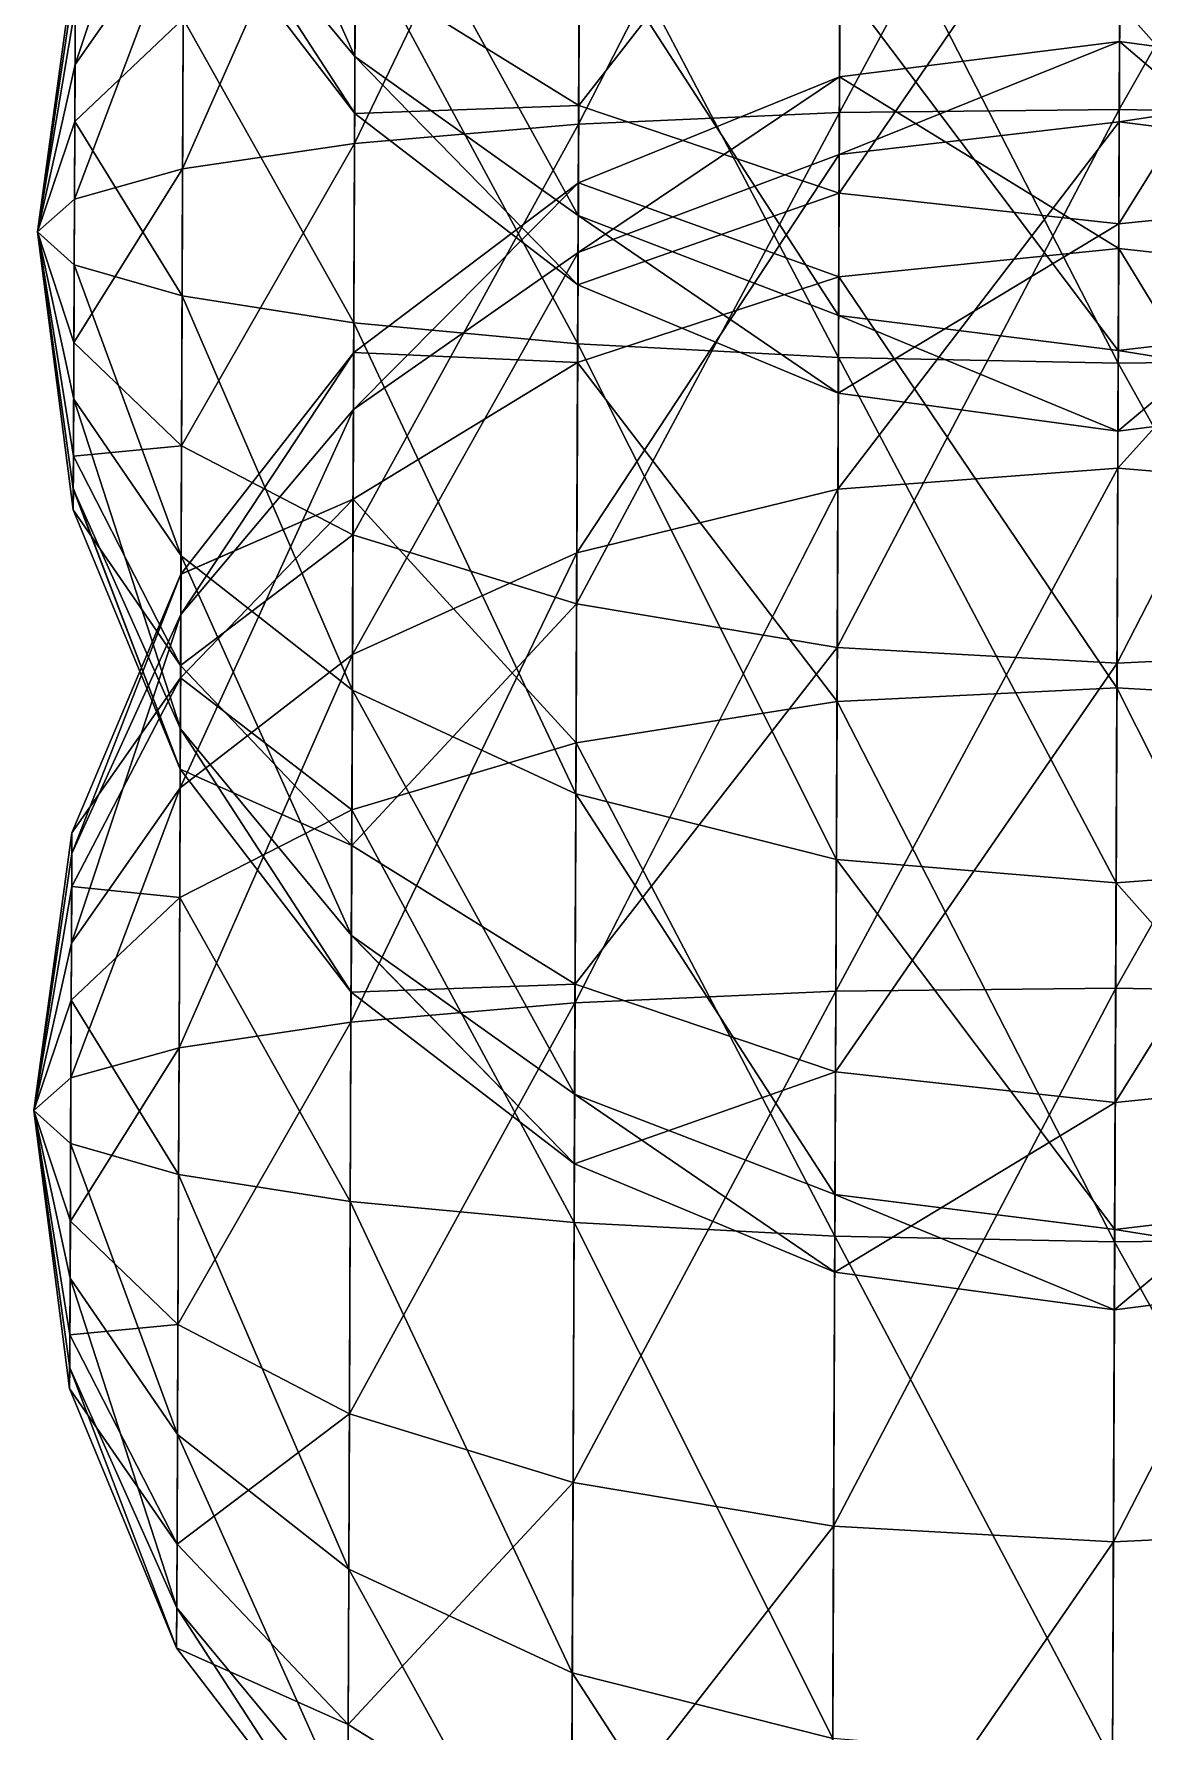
# Model space of a CAD drawing. Header units: metres. Extents: x -322 to 100, y -423 to 142.
# Drawn here: x -201.49 to -170.72, y -265.65 to -218.55 of the extents above; entities that cross this region are included whole.
import ezdxf

# ---------------------------------------------------------------- set-up
doc = ezdxf.new("R2010")
doc.units = ezdxf.units.M

msp = doc.modelspace()

# ---------------------------------------------------------------- linework, layer by layer
for points in [[(-171.31996, -206.21967, -769.287), (-179.08698, -206.79935, -770.10614), (-179.14397, -220.73251, -764.55066), (-179.14386, -220.7324, -764.55054)], [(-171.31996, -206.21967, -769.287), (-179.14397, -220.73251, -764.55066), (-171.37897, -220.64433, -763.53546), (-171.37886, -220.64423, -763.53534)], [(-163.55797, -206.86288, -770.10614), (-171.31996, -206.21967, -769.287), (-171.37897, -220.64433, -763.53546), (-171.37886, -220.64423, -763.53534)], [(-179.08698, -206.79935, -770.10614), (-186.32968, -208.56244, -772.5079), (-186.38078, -221.05457, -767.527), (-186.38068, -221.05446, -767.52686)], [(-179.08698, -206.79935, -770.10614), (-186.38078, -221.05457, -767.527), (-179.14397, -220.73251, -764.55066), (-179.14386, -220.7324, -764.55054)], [(-163.55797, -206.86288, -770.10614), (-171.37897, -220.64433, -763.53546), (-163.61496, -220.79604, -764.55066), (-163.61485, -220.79593, -764.55054)], [(-186.32968, -208.56244, -772.5079), (-192.55449, -211.38876, -776.3285), (-192.59622, -221.58855, -772.2616), (-192.59612, -221.58844, -772.2615)], [(-186.32968, -208.56244, -772.5079), (-192.59622, -221.58855, -772.2616), (-186.38078, -221.05457, -767.527), (-186.38068, -221.05446, -767.52686)], [(-192.58636, -219.18054, -969.65045), (-197.33054, -213.45296, -967.19666), (-197.31087, -208.64474, -973.29333), (-197.31076, -208.64464, -973.2932)], [(-192.58636, -219.18054, -969.65045), (-197.31087, -208.64474, -973.29333), (-192.55856, -212.3807, -978.27246), (-192.55846, -212.3806, -978.27234)], [(-186.33548, -209.97787, -937.40393), (-192.57619, -216.69153, -948.5838), (-186.37866, -220.53752, -945.73206), (-186.37856, -220.53741, -945.73193)], [(-179.10495, -211.19107, -934.6505), (-186.33548, -209.97787, -937.40393), (-186.37866, -220.53752, -945.73206), (-186.37856, -220.53741, -945.73193)], [(-197.31755, -210.27751, -787.4043), (-200.34172, -216.91246, -790.2618), (-200.3519, -219.40138, -787.1059), (-200.35179, -219.40128, -787.1058)], [(-197.31755, -210.27751, -787.4043), (-200.3519, -219.40138, -787.1059), (-197.33722, -215.08572, -781.3076), (-197.33711, -215.08562, -781.3075)], [(-192.55449, -211.38876, -776.3285), (-197.33722, -215.08572, -781.3076), (-197.36671, -222.29807, -778.4319), (-197.36661, -222.29796, -778.43176)], [(-192.55449, -211.38876, -776.3285), (-197.36671, -222.29807, -778.4319), (-192.59622, -221.58855, -772.2616), (-192.59612, -221.58844, -772.2615)], [(-179.10495, -211.19107, -934.6505), (-186.37866, -220.53752, -945.73206), (-179.15312, -222.96883, -943.93933), (-179.15302, -222.96872, -943.9392)], [(-171.34209, -211.62654, -933.71136), (-179.10495, -211.19107, -934.6505), (-179.15312, -222.96883, -943.93933), (-179.15302, -222.96872, -943.9392)], [(-163.57593, -211.2546, -934.6505), (-171.34209, -211.62654, -933.71136), (-171.39197, -223.81978, -943.3279), (-171.39186, -223.81967, -943.32776)], [(-163.57593, -211.2546, -934.6505), (-171.39197, -223.81978, -943.3279), (-163.62411, -223.03235, -943.93933), (-163.62401, -223.03224, -943.9392)], [(-171.34209, -211.62654, -933.71136), (-179.15312, -222.96883, -943.93933), (-171.39197, -223.81978, -943.3279), (-171.39186, -223.81967, -943.32776)], [(-186.39114, -223.58592, -971.5333), (-192.58636, -219.18054, -969.65045), (-192.55856, -212.3807, -978.27246), (-192.55846, -212.3806, -978.27234)], [(-186.39114, -223.58592, -971.5333), (-192.55856, -212.3807, -978.27246), (-186.35707, -215.25787, -982.0931), (-186.35696, -215.25777, -982.09296)], [(-171.40778, -227.68434, -823.12103), (-179.11107, -212.68843, -819.95044), (-171.34491, -212.31648, -820.8896), (-171.3448, -212.31638, -820.88947)], [(-163.64278, -227.59616, -822.10583), (-171.40778, -227.68434, -823.12103), (-171.34491, -212.31648, -820.8896), (-171.3448, -212.31638, -820.88947)], [(-163.64278, -227.59616, -822.10583), (-171.34491, -212.31648, -820.8896), (-163.58205, -212.75195, -819.95044), (-163.58194, -212.75185, -819.9503)], [(-179.17178, -227.53264, -822.10583), (-186.35127, -213.84244, -817.197), (-179.11107, -212.68843, -819.95044), (-179.11096, -212.68832, -819.9503)], [(-171.40778, -227.68434, -823.12103), (-179.17178, -227.53264, -822.10583), (-179.11107, -212.68843, -819.95044), (-179.11096, -212.68832, -819.9503)], [(-192.59283, -220.7584, -958.7837), (-197.3351, -214.56866, -959.5127), (-197.33054, -213.45296, -967.19666), (-197.33043, -213.45285, -967.19653)], [(-192.59283, -220.7584, -958.7837), (-197.33054, -213.45296, -967.19666), (-192.58636, -219.18054, -969.65045), (-192.58626, -219.18044, -969.6503)], [(-186.40572, -227.1514, -819.1295), (-192.57213, -215.69986, -812.817), (-186.35127, -213.84244, -817.197), (-186.35117, -213.84233, -817.1969)], [(-179.17178, -227.53264, -822.10583), (-186.40572, -227.1514, -819.1295), (-186.35127, -213.84244, -817.197), (-186.35117, -213.84233, -817.1969)], [(-192.57619, -216.69153, -948.5838), (-197.3351, -214.56866, -959.5127), (-192.59283, -220.7584, -958.7837), (-192.59273, -220.7583, -958.78357)], [(-197.33722, -215.08572, -781.3076), (-200.3519, -219.40138, -787.1059), (-200.36717, -223.13475, -785.6173), (-200.36707, -223.13464, -785.6172)], [(-197.33722, -215.08572, -781.3076), (-200.36717, -223.13475, -785.6173), (-197.36671, -222.29807, -778.4319), (-197.36661, -222.29796, -778.43176)], [(-179.16704, -226.36888, -972.717), (-186.39114, -223.58592, -971.5333), (-186.35707, -215.25787, -982.0931), (-186.35696, -215.25777, -982.09296)], [(-179.16704, -226.36888, -972.717), (-186.35707, -215.25787, -982.0931), (-179.12904, -217.08014, -984.4948), (-179.12894, -217.08003, -984.4947)], [(-192.61658, -226.56657, -814.3949), (-197.34969, -218.13414, -807.1089), (-192.57213, -215.69986, -812.817), (-192.57202, -215.69975, -812.8169)], [(-186.40572, -227.1514, -819.1295), (-192.61658, -226.56657, -814.3949), (-192.57213, -215.69986, -812.817), (-192.57202, -215.69975, -812.8169)], [(-200.34544, -217.82352, -797.9727), (-201.39313, -224.04163, -793.32825), (-200.33936, -216.33493, -794.2393), (-200.33925, -216.33482, -794.2392)], [(-200.33936, -216.33493, -794.2393), (-201.39313, -224.04163, -793.32825), (-200.34172, -216.91246, -790.2618), (-200.34161, -216.91235, -790.26166)], [(-200.34172, -216.91246, -790.2618), (-201.39313, -224.04163, -793.32825), (-200.3519, -219.40138, -787.1059), (-200.35179, -219.40128, -787.1058)], [(-186.37866, -220.53752, -945.73206), (-192.57619, -216.69153, -948.5838), (-192.59283, -220.7584, -958.7837), (-192.59273, -220.7583, -958.78357)], [(-171.40637, -227.33977, -973.12067), (-179.16704, -226.36888, -972.717), (-179.12904, -217.08014, -984.4948), (-179.12894, -217.08003, -984.4947)], [(-171.40637, -227.33977, -973.12067), (-179.12904, -217.08014, -984.4948), (-171.36703, -217.72336, -985.31396), (-171.36693, -217.72325, -985.31384)], [(-163.63802, -226.4324, -972.717), (-171.36703, -217.72336, -985.31396), (-163.60002, -217.14368, -984.4948), (-163.59991, -217.14357, -984.4947)], [(-200.35835, -220.97935, -800.4617), (-201.39313, -224.04163, -793.32825), (-200.34544, -217.82352, -797.9727), (-200.34534, -217.82341, -797.9726)], [(-197.34969, -218.13414, -807.1089), (-200.35835, -220.97935, -800.4617), (-200.34544, -217.82352, -797.9727), (-200.34534, -217.82341, -797.9726)], [(-163.63802, -226.4324, -972.717), (-171.40637, -227.33977, -973.12067), (-171.36703, -217.72336, -985.31396), (-171.36693, -217.72325, -985.31384)], [(-197.38112, -225.81805, -808.2246), (-200.35835, -220.97935, -800.4617), (-197.34969, -218.13414, -807.1089), (-197.34958, -218.13403, -807.10876)], [(-192.61658, -226.56657, -814.3949), (-197.38112, -225.81805, -808.2246), (-197.34969, -218.13414, -807.1089), (-197.34958, -218.13403, -807.10876)], [(-171.37126, -218.75746, -628.9038), (-179.13992, -219.74086, -628.7839), (-179.14874, -221.89627, -613.9396), (-179.14864, -221.89616, -613.93945)], [(-171.37126, -218.75746, -628.9038), (-179.14874, -221.89627, -613.9396), (-171.38039, -220.9889, -613.5358), (-171.38028, -220.9888, -613.5357)], [(-171.39479, -224.50891, -643.3286), (-179.13992, -219.74086, -628.7839), (-171.37126, -218.75746, -628.9038), (-171.37115, -218.75735, -628.9037)], [(-163.63364, -225.35985, -642.71716), (-171.39479, -224.50891, -643.3286), (-171.37126, -218.75746, -628.9038), (-171.37115, -218.75735, -628.9037)], [(-163.61092, -219.80438, -628.7839), (-171.37126, -218.75746, -628.9038), (-171.38039, -220.9889, -613.5358), (-171.38028, -220.9888, -613.5357)], [(-163.63364, -225.35985, -642.71716), (-171.37126, -218.75746, -628.9038), (-163.61092, -219.80438, -628.7839), (-163.61081, -219.80428, -628.78375)], [(-200.3519, -219.40138, -787.1059), (-201.39313, -224.04163, -793.32825), (-200.36717, -223.13475, -785.6173), (-200.36707, -223.13464, -785.6172)], [(-186.39905, -225.51842, -958.22424), (-192.59283, -220.7584, -958.7837), (-192.58636, -219.18054, -969.65045), (-192.58626, -219.18044, -969.6503)], [(-186.39905, -225.51842, -958.22424), (-192.58636, -219.18054, -969.65045), (-186.39114, -223.58592, -971.5333), (-186.39104, -223.58582, -971.5332)], [(-179.13992, -219.74086, -628.7839), (-186.38747, -222.68755, -628.43225), (-186.39537, -224.62003, -615.12317), (-186.39526, -224.61992, -615.12305)], [(-179.13992, -219.74086, -628.7839), (-186.39537, -224.62003, -615.12317), (-179.14874, -221.89627, -613.9396), (-179.14864, -221.89616, -613.93945)], [(-179.16264, -225.29633, -642.71716), (-186.38747, -222.68755, -628.43225), (-179.13992, -219.74086, -628.7839), (-179.13982, -219.74075, -628.78375)], [(-171.39479, -224.50891, -643.3286), (-179.16264, -225.29633, -642.71716), (-179.13992, -219.74086, -628.7839), (-179.13982, -219.74075, -628.78375)], [(-163.61092, -219.80438, -628.7839), (-171.38039, -220.9889, -613.5358), (-163.61972, -221.9598, -613.9396), (-163.61961, -221.95969, -613.93945)], [(-186.37866, -220.53752, -945.73206), (-192.59283, -220.7584, -958.7837), (-186.39905, -225.51842, -958.22424), (-186.39894, -225.51831, -958.2241)], [(-179.14397, -220.73251, -764.55066), (-186.38078, -221.05457, -767.527), (-186.43521, -234.36353, -769.4595), (-186.4351, -234.36342, -769.45935)], [(-179.14397, -220.73251, -764.55066), (-186.43521, -234.36353, -769.4595), (-179.2047, -235.57672, -766.70605), (-179.20459, -235.57661, -766.70593)], [(-179.15312, -222.96883, -943.93933), (-186.37866, -220.53752, -945.73206), (-186.39905, -225.51842, -958.22424), (-186.39894, -225.51831, -958.2241)], [(-171.37897, -220.64433, -763.53546), (-179.14397, -220.73251, -764.55066), (-179.2047, -235.57672, -766.70605), (-179.20459, -235.57661, -766.70593)], [(-171.37897, -220.64433, -763.53546), (-179.2047, -235.57672, -766.70605), (-171.44183, -236.01219, -765.7669), (-171.44173, -236.01208, -765.7668)], [(-163.61496, -220.79604, -764.55066), (-171.37897, -220.64433, -763.53546), (-171.44183, -236.01219, -765.7669), (-171.44173, -236.01208, -765.7668)], [(-163.61496, -220.79604, -764.55066), (-171.44183, -236.01219, -765.7669), (-163.67567, -235.64024, -766.70605), (-163.67557, -235.64014, -766.70593)], [(-200.37463, -224.95685, -801.0392), (-201.39313, -224.04163, -793.32825), (-200.35835, -220.97935, -800.4617), (-200.35825, -220.97925, -800.46155)], [(-197.38112, -225.81805, -808.2246), (-200.37463, -224.95685, -801.0392), (-200.35835, -220.97935, -800.4617), (-200.35825, -220.97925, -800.46155)], [(-186.38078, -221.05457, -767.527), (-192.59622, -221.58855, -772.2616), (-192.64067, -232.45526, -773.8395), (-192.64056, -232.45515, -773.83936)], [(-186.38078, -221.05457, -767.527), (-192.64067, -232.45526, -773.8395), (-186.43521, -234.36353, -769.4595), (-186.4351, -234.36342, -769.45935)], [(-171.38039, -220.9889, -613.5358), (-179.14874, -221.89627, -613.9396), (-179.18674, -231.185, -602.1617), (-179.18663, -231.18489, -602.16156)], [(-171.38039, -220.9889, -613.5358), (-179.18674, -231.185, -602.1617), (-171.41972, -230.60532, -601.3425), (-171.41962, -230.60521, -601.3424)], [(-163.61972, -221.9598, -613.9396), (-171.38039, -220.9889, -613.5358), (-171.41972, -230.60532, -601.3425), (-171.41962, -230.60521, -601.3424)], [(-192.59622, -221.58855, -772.2616), (-197.36671, -222.29807, -778.4319), (-197.39815, -229.98198, -779.5476), (-197.39804, -229.98187, -779.5475)], [(-192.59622, -221.58855, -772.2616), (-197.39815, -229.98198, -779.5476), (-192.64067, -232.45526, -773.8395), (-192.64056, -232.45515, -773.83936)], [(-179.14874, -221.89627, -613.9396), (-186.39537, -224.62003, -615.12317), (-186.42944, -232.94809, -604.5634), (-186.42934, -232.94798, -604.5633)], [(-179.14874, -221.89627, -613.9396), (-186.42944, -232.94809, -604.5634), (-179.18674, -231.185, -602.1617), (-179.18663, -231.18489, -602.16156)], [(-163.61972, -221.9598, -613.9396), (-171.41972, -230.60532, -601.3425), (-163.65773, -231.24854, -602.1617), (-163.65762, -231.24843, -602.16156)], [(-197.36671, -222.29807, -778.4319), (-200.36717, -223.13475, -785.6173), (-200.38345, -227.11224, -786.1948), (-200.38335, -227.11214, -786.1947)], [(-197.36671, -222.29807, -778.4319), (-200.38345, -227.11224, -786.1948), (-197.39815, -229.98198, -779.5476), (-197.39804, -229.98187, -779.5475)], [(-186.38747, -222.68755, -628.43225), (-192.61998, -227.39671, -627.8728), (-192.62643, -228.97458, -617.00604), (-192.62633, -228.97447, -617.0059)], [(-186.38747, -222.68755, -628.43225), (-192.62643, -228.97458, -617.00604), (-186.39537, -224.62003, -615.12317), (-186.39526, -224.61992, -615.12305)], [(-186.40784, -227.66844, -640.92444), (-192.61998, -227.39671, -627.8728), (-186.38747, -222.68755, -628.43225), (-186.38736, -222.68744, -628.4321)], [(-179.16264, -225.29633, -642.71716), (-186.40784, -227.66844, -640.92444), (-186.38747, -222.68755, -628.43225), (-186.38736, -222.68744, -628.4321)], [(-200.36717, -223.13475, -785.6173), (-201.39313, -224.04163, -793.32825), (-200.38345, -227.11224, -786.1948), (-200.38335, -227.11214, -786.1947)], [(-179.15312, -222.96883, -943.93933), (-186.39905, -225.51842, -958.22424), (-179.17584, -228.52429, -957.8726), (-179.17574, -228.52419, -957.8725)], [(-171.39197, -223.81978, -943.3279), (-179.15312, -222.96883, -943.93933), (-179.17584, -228.52429, -957.8726), (-179.17574, -228.52419, -957.8725)], [(-163.62411, -223.03235, -943.93933), (-171.39197, -223.81978, -943.3279), (-171.4155, -229.57121, -957.7527), (-171.41539, -229.5711, -957.75256)], [(-163.62411, -223.03235, -943.93933), (-171.4155, -229.57121, -957.7527), (-163.64684, -228.58781, -957.8726), (-163.64673, -228.5877, -957.8725)], [(-179.17584, -228.52429, -957.8726), (-186.39905, -225.51842, -958.22424), (-186.39114, -223.58592, -971.5333), (-186.39104, -223.58582, -971.5332)], [(-179.17584, -228.52429, -957.8726), (-186.39114, -223.58592, -971.5333), (-179.16704, -226.36888, -972.717), (-179.16693, -226.36877, -972.71686)], [(-200.38345, -227.11224, -786.1948), (-201.39313, -224.04163, -793.32825), (-200.39636, -230.2681, -788.6838), (-200.39626, -230.26799, -788.68365)], [(-200.39636, -230.2681, -788.6838), (-201.39313, -224.04163, -793.32825), (-200.40245, -231.75667, -792.4172), (-200.40234, -231.75656, -792.41705)], [(-200.40245, -231.75667, -792.4172), (-201.39313, -224.04163, -793.32825), (-200.40009, -231.17914, -796.3947), (-200.39998, -231.17903, -796.3946)], [(-200.40009, -231.17914, -796.3947), (-201.39313, -224.04163, -793.32825), (-200.38991, -228.69022, -799.5506), (-200.3898, -228.69011, -799.5505)], [(-200.38991, -228.69022, -799.5506), (-201.39313, -224.04163, -793.32825), (-200.37463, -224.95685, -801.0392), (-200.37453, -224.95674, -801.03906)], [(-171.39197, -223.81978, -943.3279), (-179.17584, -228.52429, -957.8726), (-171.4155, -229.57121, -957.7527), (-171.41539, -229.5711, -957.75256)], [(-186.39537, -224.62003, -615.12317), (-192.62643, -228.97458, -617.00604), (-192.65425, -235.77441, -608.38403), (-192.65414, -235.7743, -608.3839)], [(-186.39537, -224.62003, -615.12317), (-192.65425, -235.77441, -608.38403), (-186.42944, -232.94809, -604.5634), (-186.42934, -232.94798, -604.5633)], [(-171.44467, -236.70213, -652.9451), (-179.16264, -225.29633, -642.71716), (-171.39479, -224.50891, -643.3286), (-171.39468, -224.5088, -643.3285)], [(-163.68181, -237.1376, -652.006), (-171.44467, -236.70213, -652.9451), (-171.39479, -224.50891, -643.3286), (-171.39468, -224.5088, -643.3285)], [(-171.39479, -224.50891, -643.3286), (-171.39479, -224.50891, -643.3286), (-171.44467, -236.70213, -652.9451), (-171.44456, -236.70203, -652.945)], [(-163.68181, -237.1376, -652.006), (-171.39479, -224.50891, -643.3286), (-163.63364, -225.35985, -642.71716), (-163.63353, -225.35974, -642.71704)], [(-197.41061, -233.0304, -805.3489), (-200.38991, -228.69022, -799.5506), (-200.37463, -224.95685, -801.0392), (-200.37453, -224.95674, -801.03906)], [(-197.41061, -233.0304, -805.3489), (-200.37463, -224.95685, -801.0392), (-197.38112, -225.81805, -808.2246), (-197.38101, -225.81795, -808.2245)], [(-179.21083, -237.07408, -652.006), (-186.40784, -227.66844, -640.92444), (-179.16264, -225.29633, -642.71716), (-179.16254, -225.29622, -642.71704)], [(-171.44467, -236.70213, -652.9451), (-179.21083, -237.07408, -652.006), (-179.16264, -225.29633, -642.71716), (-179.16254, -225.29622, -642.71704)], [(-179.16264, -225.29633, -642.71716), (-179.16264, -225.29633, -642.71716), (-179.21083, -237.07408, -652.006), (-179.21072, -237.07397, -652.00586)], [(-192.6583, -236.76636, -810.328), (-197.41061, -233.0304, -805.3489), (-197.38112, -225.81805, -808.2246), (-197.38101, -225.81795, -808.2245)], [(-192.6583, -236.76636, -810.328), (-197.38112, -225.81805, -808.2246), (-192.61658, -226.56657, -814.3949), (-192.61647, -226.56647, -814.3948)], [(-171.4155, -229.57121, -957.7527), (-179.17584, -228.52429, -957.8726), (-179.16704, -226.36888, -972.717), (-179.16693, -226.36877, -972.71686)], [(-171.4155, -229.57121, -957.7527), (-179.16704, -226.36888, -972.717), (-171.40637, -227.33977, -973.12067), (-171.40627, -227.33966, -973.12054)], [(-163.64684, -228.58781, -957.8726), (-171.40637, -227.33977, -973.12067), (-163.63802, -226.4324, -972.717), (-163.63791, -226.4323, -972.71686)], [(-186.45682, -239.64352, -814.1486), (-192.6583, -236.76636, -810.328), (-192.61658, -226.56657, -814.3949), (-192.61647, -226.56647, -814.3948)], [(-186.45682, -239.64352, -814.1486), (-192.61658, -226.56657, -814.3949), (-186.40572, -227.1514, -819.1295), (-186.40561, -227.15129, -819.1294)], [(-197.39815, -229.98198, -779.5476), (-200.38345, -227.11224, -786.1948), (-200.39636, -230.2681, -788.6838), (-200.39626, -230.26799, -788.68365)], [(-192.61998, -227.39671, -627.8728), (-197.41275, -233.54745, -627.1438), (-197.41731, -234.66316, -619.45984), (-197.4172, -234.66306, -619.4597)], [(-192.61998, -227.39671, -627.8728), (-197.41731, -234.66316, -619.45984), (-192.62643, -228.97458, -617.00604), (-192.62633, -228.97447, -617.0059)], [(-192.63663, -231.4636, -638.0727), (-197.41275, -233.54745, -627.1438), (-192.61998, -227.39671, -627.8728), (-192.61987, -227.3966, -627.8727)], [(-186.40784, -227.66844, -640.92444), (-192.63663, -231.4636, -638.0727), (-192.61998, -227.39671, -627.8728), (-192.61987, -227.3966, -627.8727)], [(-179.22879, -241.46579, -816.55035), (-186.45682, -239.64352, -814.1486), (-186.40572, -227.1514, -819.1295), (-186.40561, -227.15129, -819.1294)], [(-179.22879, -241.46579, -816.55035), (-186.40572, -227.1514, -819.1295), (-179.17178, -227.53264, -822.10583), (-179.17168, -227.53253, -822.1057)], [(-163.64684, -228.58781, -957.8726), (-171.4155, -229.57121, -957.7527), (-171.40637, -227.33977, -973.12067), (-171.40627, -227.33966, -973.12054)], [(-186.45103, -238.22809, -649.25256), (-192.63663, -231.4636, -638.0727), (-186.40784, -227.66844, -640.92444), (-186.40773, -227.66833, -640.9243)], [(-179.21083, -237.07408, -652.006), (-186.45103, -238.22809, -649.25256), (-186.40784, -227.66844, -640.92444), (-186.40773, -227.66833, -640.9243)], [(-186.40784, -227.66844, -640.92444), (-186.40784, -227.66844, -640.92444), (-186.45103, -238.22809, -649.25256), (-186.45093, -238.22798, -649.25244)], [(-171.46678, -242.10901, -817.3695), (-179.22879, -241.46579, -816.55035), (-179.17178, -227.53264, -822.10583), (-179.17168, -227.53253, -822.1057)], [(-171.46678, -242.10901, -817.3695), (-179.17178, -227.53264, -822.10583), (-171.40778, -227.68434, -823.12103), (-171.40767, -227.68423, -823.1209)], [(-163.69977, -241.52933, -816.55035), (-171.46678, -242.10901, -817.3695), (-171.40778, -227.68434, -823.12103), (-171.40767, -227.68423, -823.1209)], [(-163.69977, -241.52933, -816.55035), (-171.40778, -227.68434, -823.12103), (-163.64278, -227.59616, -822.10583), (-163.64267, -227.59605, -822.1057)], [(-197.43028, -237.83861, -799.2522), (-200.40009, -231.17914, -796.3947), (-200.38991, -228.69022, -799.5506), (-200.3898, -228.69011, -799.5505)], [(-197.43028, -237.83861, -799.2522), (-200.38991, -228.69022, -799.5506), (-197.41061, -233.0304, -805.3489), (-197.4105, -233.03029, -805.34875)], [(-192.62643, -228.97458, -617.00604), (-197.41731, -234.66316, -619.45984), (-197.43698, -239.47137, -613.36316), (-197.43687, -239.47127, -613.36304)], [(-192.62643, -228.97458, -617.00604), (-197.43698, -239.47137, -613.36316), (-192.65425, -235.77441, -608.38403), (-192.65414, -235.7743, -608.3839)], [(-197.4231, -236.0786, -784.35583), (-200.39636, -230.2681, -788.6838), (-200.40245, -231.75667, -792.4172), (-200.40234, -231.75656, -792.41705)], [(-197.39815, -229.98198, -779.5476), (-200.39636, -230.2681, -788.6838), (-197.4231, -236.0786, -784.35583), (-197.42299, -236.07849, -784.3557)], [(-192.64067, -232.45526, -773.8395), (-197.39815, -229.98198, -779.5476), (-197.4231, -236.0786, -784.35583), (-197.42299, -236.07849, -784.3557)], [(-171.41972, -230.60532, -601.3425), (-179.18674, -231.185, -602.1617), (-179.24373, -245.11816, -596.6062), (-179.24362, -245.11806, -596.6061)], [(-171.41972, -230.60532, -601.3425), (-179.24373, -245.11816, -596.6062), (-171.47873, -245.02998, -595.591), (-171.47862, -245.02988, -595.5909)], [(-163.65773, -231.24854, -602.1617), (-171.41972, -230.60532, -601.3425), (-171.47873, -245.02998, -595.591), (-171.47862, -245.02988, -595.5909)], [(-197.43484, -238.95432, -791.56824), (-200.40245, -231.75667, -792.4172), (-200.40009, -231.17914, -796.3947), (-200.39998, -231.17903, -796.3946)], [(-197.43484, -238.95432, -791.56824), (-200.40009, -231.17914, -796.3947), (-197.43028, -237.83861, -799.2522), (-197.43018, -237.8385, -799.2521)], [(-179.18674, -231.185, -602.1617), (-186.42944, -232.94809, -604.5634), (-186.48055, -245.44022, -599.5825), (-186.48044, -245.44011, -599.5824)], [(-179.18674, -231.185, -602.1617), (-186.48055, -245.44022, -599.5825), (-179.24373, -245.11816, -596.6062), (-179.24362, -245.11806, -596.6061)], [(-192.67189, -240.08551, -644.87256), (-197.4245, -236.42317, -634.3562), (-192.63663, -231.4636, -638.0727), (-192.63652, -231.46349, -638.0726)], [(-192.63663, -231.4636, -638.0727), (-197.4245, -236.42317, -634.3562), (-197.41275, -233.54745, -627.1438), (-197.41264, -233.54735, -627.1437)], [(-186.45103, -238.22809, -649.25256), (-192.67189, -240.08551, -644.87256), (-192.63663, -231.4636, -638.0727), (-192.63652, -231.46349, -638.0726)], [(-192.63663, -231.4636, -638.0727), (-192.63663, -231.4636, -638.0727), (-192.67189, -240.08551, -644.87256), (-192.67178, -240.0854, -644.87244)], [(-163.65773, -231.24854, -602.1617), (-171.47873, -245.02998, -595.591), (-163.71472, -245.18169, -596.6062), (-163.71461, -245.18158, -596.6061)], [(-197.4231, -236.0786, -784.35583), (-200.40245, -231.75667, -792.4172), (-197.43484, -238.95432, -791.56824), (-197.43474, -238.95421, -791.5681)], [(-192.64067, -232.45526, -773.8395), (-197.4231, -236.0786, -784.35583), (-192.67593, -241.07718, -780.63934), (-192.67583, -241.07707, -780.6392)], [(-186.43521, -234.36353, -769.4595), (-192.64067, -232.45526, -773.8395), (-192.67593, -241.07718, -780.63934), (-192.67583, -241.07707, -780.6392)], [(-192.68611, -243.5662, -801.706), (-197.43028, -237.83861, -799.2522), (-197.41061, -233.0304, -805.3489), (-197.4105, -233.03029, -805.34875)], [(-192.68611, -243.5662, -801.706), (-197.41061, -233.0304, -805.3489), (-192.6583, -236.76636, -810.328), (-192.65819, -236.76625, -810.3279)], [(-186.42944, -232.94809, -604.5634), (-192.65425, -235.77441, -608.38403), (-192.69598, -245.9742, -604.31714), (-192.69588, -245.97409, -604.317)], [(-186.42944, -232.94809, -604.5634), (-192.69598, -245.9742, -604.31714), (-186.48055, -245.44022, -599.5825), (-186.48044, -245.44011, -599.5824)], [(-197.41275, -233.54745, -627.1438), (-200.43912, -240.72058, -626.29486), (-200.44148, -241.29811, -622.3173), (-200.44138, -241.298, -622.3172)], [(-197.41275, -233.54745, -627.1438), (-200.44148, -241.29811, -622.3173), (-197.41731, -234.66316, -619.45984), (-197.4172, -234.66306, -619.4597)], [(-197.4245, -236.42317, -634.3562), (-200.43912, -240.72058, -626.29486), (-197.41275, -233.54745, -627.1438), (-197.41264, -233.54735, -627.1437)], [(-186.43521, -234.36353, -769.4595), (-192.67593, -241.07718, -780.63934), (-186.47841, -244.92317, -777.7876), (-186.4783, -244.92307, -777.7875)], [(-179.2047, -235.57672, -766.70605), (-186.43521, -234.36353, -769.4595), (-186.47841, -244.92317, -777.7876), (-186.4783, -244.92307, -777.7875)], [(-197.41731, -234.66316, -619.45984), (-200.44148, -241.29811, -622.3173), (-200.45166, -243.78703, -619.16144), (-200.45155, -243.78693, -619.1613)], [(-197.41731, -234.66316, -619.45984), (-200.45166, -243.78703, -619.16144), (-197.43698, -239.47137, -613.36316), (-197.43687, -239.47127, -613.36304)], [(-192.65425, -235.77441, -608.38403), (-197.43698, -239.47137, -613.36316), (-197.46648, -246.68372, -610.4874), (-197.46637, -246.68361, -610.4873)], [(-192.65425, -235.77441, -608.38403), (-197.46648, -246.68372, -610.4874), (-192.69598, -245.9742, -604.31714), (-192.69588, -245.97409, -604.317)], [(-179.2047, -235.57672, -766.70605), (-186.47841, -244.92317, -777.7876), (-179.25287, -247.35448, -775.9949), (-179.25276, -247.35437, -775.99475)], [(-171.44183, -236.01219, -765.7669), (-179.2047, -235.57672, -766.70605), (-179.25287, -247.35448, -775.9949), (-179.25276, -247.35437, -775.99475)], [(-163.67567, -235.64024, -766.70605), (-171.44183, -236.01219, -765.7669), (-171.49171, -248.20543, -775.3834), (-171.49161, -248.20532, -775.3833)], [(-163.67567, -235.64024, -766.70605), (-171.49171, -248.20543, -775.3834), (-163.72386, -247.418, -775.9949), (-163.72375, -247.4179, -775.99475)], [(-192.67593, -241.07718, -780.63934), (-197.4231, -236.0786, -784.35583), (-197.43484, -238.95432, -791.56824), (-197.43474, -238.95421, -791.5681)], [(-171.44183, -236.01219, -765.7669), (-179.25287, -247.35448, -775.9949), (-171.49171, -248.20543, -775.3834), (-171.49161, -248.20532, -775.3833)], [(-197.44945, -242.51979, -639.1644), (-200.4452, -242.20917, -630.02826), (-197.4245, -236.42317, -634.3562), (-197.4244, -236.42307, -634.3561)], [(-197.4245, -236.42317, -634.3562), (-200.4452, -242.20917, -630.02826), (-200.43912, -240.72058, -626.29486), (-200.43901, -240.72047, -626.29474)], [(-192.67189, -240.08551, -644.87256), (-197.44945, -242.51979, -639.1644), (-197.4245, -236.42317, -634.3562), (-197.4244, -236.42307, -634.3561)], [(-197.4245, -236.42317, -634.3562), (-197.4245, -236.42317, -634.3562), (-197.44945, -242.51979, -639.1644), (-197.44934, -242.51968, -639.1643)], [(-186.49089, -247.97157, -803.58887), (-192.68611, -243.5662, -801.706), (-192.6583, -236.76636, -810.328), (-192.65819, -236.76625, -810.3279)], [(-186.49089, -247.97157, -803.58887), (-192.6583, -236.76636, -810.328), (-186.45682, -239.64352, -814.1486), (-186.45671, -239.64342, -814.1485)], [(-171.50754, -252.06999, -655.1766), (-179.21083, -237.07408, -652.006), (-171.44467, -236.70213, -652.9451), (-171.44456, -236.70203, -652.945)], [(-163.74254, -251.98181, -654.1614), (-171.50754, -252.06999, -655.1766), (-171.44467, -236.70213, -652.9451), (-171.44456, -236.70203, -652.945)], [(-163.74254, -251.98181, -654.1614), (-171.44467, -236.70213, -652.9451), (-163.68181, -237.1376, -652.006), (-163.6817, -237.1375, -652.00586)], [(-179.27155, -251.91829, -654.1614), (-186.45103, -238.22809, -649.25256), (-179.21083, -237.07408, -652.006), (-179.21072, -237.07397, -652.00586)], [(-171.50754, -252.06999, -655.1766), (-179.27155, -251.91829, -654.1614), (-179.21083, -237.07408, -652.006), (-179.21072, -237.07397, -652.00586)], [(-192.69257, -245.14406, -790.83923), (-197.43484, -238.95432, -791.56824), (-197.43028, -237.83861, -799.2522), (-197.43018, -237.8385, -799.2521)], [(-192.69257, -245.14406, -790.83923), (-197.43028, -237.83861, -799.2522), (-192.68611, -243.5662, -801.706), (-192.686, -243.56609, -801.7059)], [(-186.50548, -251.53705, -651.18506), (-192.67189, -240.08551, -644.87256), (-186.45103, -238.22809, -649.25256), (-186.45093, -238.22798, -649.25244)], [(-179.27155, -251.91829, -654.1614), (-186.50548, -251.53705, -651.18506), (-186.45103, -238.22809, -649.25256), (-186.45093, -238.22798, -649.25244)], [(-192.67593, -241.07718, -780.63934), (-197.43484, -238.95432, -791.56824), (-192.69257, -245.14406, -790.83923), (-192.69246, -245.14395, -790.8391)], [(-197.43698, -239.47137, -613.36316), (-200.45166, -243.78703, -619.16144), (-200.46693, -247.5204, -617.67285), (-200.46683, -247.5203, -617.6727)], [(-197.43698, -239.47137, -613.36316), (-200.46693, -247.5204, -617.67285), (-197.46648, -246.68372, -610.4874), (-197.46637, -246.68361, -610.4873)], [(-179.26678, -250.75453, -804.7725), (-186.49089, -247.97157, -803.58887), (-186.45682, -239.64352, -814.1486), (-186.45671, -239.64342, -814.1485)], [(-179.26678, -250.75453, -804.7725), (-186.45682, -239.64352, -814.1486), (-179.22879, -241.46579, -816.55035), (-179.22868, -241.46568, -816.55023)], [(-192.71634, -250.95222, -646.45044), (-197.44945, -242.51979, -639.1644), (-192.67189, -240.08551, -644.87256), (-192.67178, -240.0854, -644.87244)], [(-186.50548, -251.53705, -651.18506), (-192.71634, -250.95222, -646.45044), (-192.67189, -240.08551, -644.87256), (-192.67178, -240.0854, -644.87244)], [(-200.4452, -242.20917, -630.02826), (-201.49289, -248.42728, -625.3838), (-200.43912, -240.72058, -626.29486), (-200.43901, -240.72047, -626.29474)], [(-200.43912, -240.72058, -626.29486), (-201.49289, -248.42728, -625.3838), (-200.44148, -241.29811, -622.3173), (-200.44138, -241.298, -622.3172)], [(-186.47841, -244.92317, -777.7876), (-192.67593, -241.07718, -780.63934), (-192.69257, -245.14406, -790.83923), (-192.69246, -245.14395, -790.8391)], [(-200.44148, -241.29811, -622.3173), (-201.49289, -248.42728, -625.3838), (-200.45166, -243.78703, -619.16144), (-200.45155, -243.78693, -619.1613)], [(-171.50612, -251.72542, -805.1762), (-179.26678, -250.75453, -804.7725), (-179.22879, -241.46579, -816.55035), (-179.22868, -241.46568, -816.55023)], [(-171.50612, -251.72542, -805.1762), (-179.22879, -241.46579, -816.55035), (-171.46678, -242.10901, -817.3695), (-171.46667, -242.1089, -817.3694)], [(-163.73776, -250.81805, -804.7725), (-171.46678, -242.10901, -817.3695), (-163.69977, -241.52933, -816.55035), (-163.69966, -241.52922, -816.55023)], [(-200.45811, -245.365, -632.5172), (-201.49289, -248.42728, -625.3838), (-200.4452, -242.20917, -630.02826), (-200.4451, -242.20906, -630.02814)], [(-197.44945, -242.51979, -639.1644), (-200.45811, -245.365, -632.5172), (-200.4452, -242.20917, -630.02826), (-200.4451, -242.20906, -630.02814)], [(-197.48088, -250.2037, -640.28015), (-200.45811, -245.365, -632.5172), (-197.44945, -242.51979, -639.1644), (-197.44934, -242.51968, -639.1643)], [(-192.71634, -250.95222, -646.45044), (-197.48088, -250.2037, -640.28015), (-197.44945, -242.51979, -639.1644), (-197.44934, -242.51968, -639.1643)], [(-163.73776, -250.81805, -804.7725), (-171.50612, -251.72542, -805.1762), (-171.46678, -242.10901, -817.3695), (-171.46667, -242.1089, -817.3694)], [(-200.45166, -243.78703, -619.16144), (-201.49289, -248.42728, -625.3838), (-200.46693, -247.5204, -617.67285), (-200.46683, -247.5203, -617.6727)], [(-186.4988, -249.90407, -790.2798), (-192.69257, -245.14406, -790.83923), (-192.68611, -243.5662, -801.706), (-192.686, -243.56609, -801.7059)], [(-186.4988, -249.90407, -790.2798), (-192.68611, -243.5662, -801.706), (-186.49089, -247.97157, -803.58887), (-186.49078, -247.97147, -803.58875)], [(-200.4744, -249.3425, -633.0947), (-201.49289, -248.42728, -625.3838), (-200.45811, -245.365, -632.5172), (-200.45801, -245.3649, -632.5171)], [(-197.48088, -250.2037, -640.28015), (-200.4744, -249.3425, -633.0947), (-200.45811, -245.365, -632.5172), (-200.45801, -245.3649, -632.5171)], [(-186.47841, -244.92317, -777.7876), (-192.69257, -245.14406, -790.83923), (-186.4988, -249.90407, -790.2798), (-186.49869, -249.90396, -790.27966)], [(-179.24373, -245.11816, -596.6062), (-186.48055, -245.44022, -599.5825), (-186.53497, -258.74918, -601.515), (-186.53487, -258.74908, -601.5149)], [(-179.24373, -245.11816, -596.6062), (-186.53497, -258.74918, -601.515), (-179.30446, -259.96237, -598.7616), (-179.30435, -259.96228, -598.7615)], [(-179.25287, -247.35448, -775.9949), (-186.47841, -244.92317, -777.7876), (-186.4988, -249.90407, -790.2798), (-186.49869, -249.90396, -790.27966)], [(-171.47873, -245.02998, -595.591), (-179.24373, -245.11816, -596.6062), (-179.30446, -259.96237, -598.7616), (-179.30435, -259.96228, -598.7615)], [(-171.47873, -245.02998, -595.591), (-179.30446, -259.96237, -598.7616), (-171.5416, -260.39783, -597.82245), (-171.54149, -260.39774, -597.8223)], [(-163.71472, -245.18169, -596.6062), (-171.47873, -245.02998, -595.591), (-171.5416, -260.39783, -597.82245), (-171.54149, -260.39774, -597.8223)], [(-163.71472, -245.18169, -596.6062), (-171.5416, -260.39783, -597.82245), (-163.77544, -260.0259, -598.7616), (-163.77533, -260.02582, -598.7615)], [(-186.48055, -245.44022, -599.5825), (-192.69598, -245.9742, -604.31714), (-192.74043, -256.8409, -605.895), (-192.74033, -256.84082, -605.8949)], [(-186.48055, -245.44022, -599.5825), (-192.74043, -256.8409, -605.895), (-186.53497, -258.74918, -601.515), (-186.53487, -258.74908, -601.5149)], [(-192.69598, -245.9742, -604.31714), (-197.46648, -246.68372, -610.4874), (-197.49791, -254.36763, -611.60315), (-197.4978, -254.36752, -611.603)], [(-192.69598, -245.9742, -604.31714), (-197.49791, -254.36763, -611.60315), (-192.74043, -256.8409, -605.895), (-192.74033, -256.84082, -605.8949)], [(-197.46648, -246.68372, -610.4874), (-200.46693, -247.5204, -617.67285), (-200.48322, -251.4979, -618.25037), (-200.48311, -251.49779, -618.25024)], [(-197.46648, -246.68372, -610.4874), (-200.48322, -251.4979, -618.25037), (-197.49791, -254.36763, -611.60315), (-197.4978, -254.36752, -611.603)], [(-200.46693, -247.5204, -617.67285), (-201.49289, -248.42728, -625.3838), (-200.48322, -251.4979, -618.25037), (-200.48311, -251.49779, -618.25024)], [(-179.25287, -247.35448, -775.9949), (-186.4988, -249.90407, -790.2798), (-179.2756, -252.90994, -789.92816), (-179.2755, -252.90984, -789.92804)], [(-171.49171, -248.20543, -775.3834), (-179.25287, -247.35448, -775.9949), (-179.2756, -252.90994, -789.92816), (-179.2755, -252.90984, -789.92804)], [(-163.72386, -247.418, -775.9949), (-171.49171, -248.20543, -775.3834), (-171.51524, -253.95686, -789.8082), (-171.51514, -253.95676, -789.8081)], [(-163.72386, -247.418, -775.9949), (-171.51524, -253.95686, -789.8082), (-163.74658, -252.97346, -789.92816), (-163.74648, -252.97336, -789.92804)], [(-179.2756, -252.90994, -789.92816), (-186.4988, -249.90407, -790.2798), (-186.49089, -247.97157, -803.58887), (-186.49078, -247.97147, -803.58875)], [(-179.2756, -252.90994, -789.92816), (-186.49089, -247.97157, -803.58887), (-179.26678, -250.75453, -804.7725), (-179.26668, -250.75443, -804.7724)], [(-200.48322, -251.4979, -618.25037), (-201.49289, -248.42728, -625.3838), (-200.49612, -254.65375, -620.7393), (-200.49602, -254.65364, -620.7392)], [(-200.49612, -254.65375, -620.7393), (-201.49289, -248.42728, -625.3838), (-200.50221, -256.14233, -624.4727), (-200.5021, -256.14224, -624.4726)], [(-200.50221, -256.14233, -624.4727), (-201.49289, -248.42728, -625.3838), (-200.49985, -255.56479, -628.45026), (-200.49974, -255.56468, -628.45013)], [(-200.49985, -255.56479, -628.45026), (-201.49289, -248.42728, -625.3838), (-200.48967, -253.07587, -631.60614), (-200.48956, -253.07576, -631.606)], [(-200.48967, -253.07587, -631.60614), (-201.49289, -248.42728, -625.3838), (-200.4744, -249.3425, -633.0947), (-200.47429, -249.34239, -633.0946)], [(-171.49171, -248.20543, -775.3834), (-179.2756, -252.90994, -789.92816), (-171.51524, -253.95686, -789.8082), (-171.51514, -253.95676, -789.8081)], [(-197.51038, -257.41605, -637.4044), (-200.48967, -253.07587, -631.60614), (-200.4744, -249.3425, -633.0947), (-200.47429, -249.34239, -633.0946)], [(-197.51038, -257.41605, -637.4044), (-200.4744, -249.3425, -633.0947), (-197.48088, -250.2037, -640.28015), (-197.48077, -250.2036, -640.28)], [(-192.75806, -261.152, -642.38354), (-197.51038, -257.41605, -637.4044), (-197.48088, -250.2037, -640.28015), (-197.48077, -250.2036, -640.28)], [(-192.75806, -261.152, -642.38354), (-197.48088, -250.2037, -640.28015), (-192.71634, -250.95222, -646.45044), (-192.71623, -250.95212, -646.4503)], [(-186.55658, -264.02917, -646.20416), (-192.75806, -261.152, -642.38354), (-192.71634, -250.95222, -646.45044), (-192.71623, -250.95212, -646.4503)], [(-186.55658, -264.02917, -646.20416), (-192.71634, -250.95222, -646.45044), (-186.50548, -251.53705, -651.18506), (-186.50537, -251.53694, -651.18494)], [(-171.51524, -253.95686, -789.8082), (-179.2756, -252.90994, -789.92816), (-179.26678, -250.75453, -804.7725), (-179.26668, -250.75443, -804.7724)], [(-171.51524, -253.95686, -789.8082), (-179.26678, -250.75453, -804.7725), (-171.50612, -251.72542, -805.1762), (-171.50601, -251.72531, -805.1761)], [(-163.74658, -252.97346, -789.92816), (-171.50612, -251.72542, -805.1762), (-163.73776, -250.81805, -804.7725), (-163.73766, -250.81795, -804.7724)], [(-197.49791, -254.36763, -611.60315), (-200.48322, -251.4979, -618.25037), (-200.49612, -254.65375, -620.7393), (-200.49602, -254.65364, -620.7392)], [(-179.32855, -265.85144, -648.6059), (-186.55658, -264.02917, -646.20416), (-186.50548, -251.53705, -651.18506), (-186.50537, -251.53694, -651.18494)], [(-179.32855, -265.85144, -648.6059), (-186.50548, -251.53705, -651.18506), (-179.27155, -251.91829, -654.1614), (-179.27144, -251.91818, -654.16125)], [(-171.56654, -266.49466, -649.42505), (-179.32855, -265.85144, -648.6059), (-179.27155, -251.91829, -654.1614), (-179.27144, -251.91818, -654.16125)], [(-171.56654, -266.49466, -649.42505), (-179.27155, -251.91829, -654.1614), (-171.50754, -252.06999, -655.1766), (-171.50743, -252.06989, -655.17645)], [(-163.74658, -252.97346, -789.92816), (-171.51524, -253.95686, -789.8082), (-171.50612, -251.72542, -805.1762), (-171.50601, -251.72531, -805.1761)], [(-163.79953, -265.91498, -648.6059), (-171.56654, -266.49466, -649.42505), (-171.50754, -252.06999, -655.1766), (-171.50743, -252.06989, -655.17645)], [(-163.79953, -265.91498, -648.6059), (-171.50754, -252.06999, -655.1766), (-163.74254, -251.98181, -654.1614), (-163.74243, -251.9817, -654.16125)], [(-197.53004, -262.22424, -631.30774), (-200.49985, -255.56479, -628.45026), (-200.48967, -253.07587, -631.60614), (-200.48956, -253.07576, -631.606)], [(-197.53004, -262.22424, -631.30774), (-200.48967, -253.07587, -631.60614), (-197.51038, -257.41605, -637.4044), (-197.51027, -257.41595, -637.4043)], [(-197.52286, -260.46426, -616.4114), (-200.49612, -254.65375, -620.7393), (-200.50221, -256.14233, -624.4727), (-200.5021, -256.14224, -624.4726)], [(-197.49791, -254.36763, -611.60315), (-200.49612, -254.65375, -620.7393), (-197.52286, -260.46426, -616.4114), (-197.52275, -260.46417, -616.41125)], [(-192.74043, -256.8409, -605.895), (-197.49791, -254.36763, -611.60315), (-197.52286, -260.46426, -616.4114), (-197.52275, -260.46417, -616.41125)], [(-197.5346, -263.33997, -623.6238), (-200.50221, -256.14233, -624.4727), (-200.49985, -255.56479, -628.45026), (-200.49974, -255.56468, -628.45013)], [(-197.5346, -263.33997, -623.6238), (-200.49985, -255.56479, -628.45026), (-197.53004, -262.22424, -631.30774), (-197.52994, -262.22415, -631.3076)], [(-197.52286, -260.46426, -616.4114), (-200.50221, -256.14233, -624.4727), (-197.5346, -263.33997, -623.6238), (-197.5345, -263.33987, -623.62366)], [(-192.74043, -256.8409, -605.895), (-197.52286, -260.46426, -616.4114), (-192.7757, -265.46283, -612.6949), (-192.77559, -265.46274, -612.69476)], [(-186.53497, -258.74918, -601.515), (-192.74043, -256.8409, -605.895), (-192.7757, -265.46283, -612.6949), (-192.77559, -265.46274, -612.69476)], [(-192.78587, -267.95184, -633.76154), (-197.53004, -262.22424, -631.30774), (-197.51038, -257.41605, -637.4044), (-197.51027, -257.41595, -637.4043)], [(-192.78587, -267.95184, -633.76154), (-197.51038, -257.41605, -637.4044), (-192.75806, -261.152, -642.38354), (-192.75795, -261.15192, -642.3834)], [(-186.53497, -258.74918, -601.515), (-192.7757, -265.46283, -612.6949), (-186.57817, -269.3088, -609.84314), (-186.57806, -269.30872, -609.843)], [(-179.30446, -259.96237, -598.7616), (-186.53497, -258.74918, -601.515), (-186.57817, -269.3088, -609.84314), (-186.57806, -269.30872, -609.843)], [(-179.30446, -259.96237, -598.7616), (-186.57817, -269.3088, -609.84314), (-179.35263, -271.74014, -608.0504), (-179.35252, -271.74005, -608.0503)], [(-171.5416, -260.39783, -597.82245), (-179.30446, -259.96237, -598.7616), (-179.35263, -271.74014, -608.0504), (-179.35252, -271.74005, -608.0503)], [(-171.5416, -260.39783, -597.82245), (-179.35263, -271.74014, -608.0504), (-171.59148, -272.59106, -607.43896), (-171.59137, -272.59097, -607.43884)], [(-163.77544, -260.0259, -598.7616), (-171.5416, -260.39783, -597.82245), (-171.59148, -272.59106, -607.43896), (-171.59137, -272.59097, -607.43884)], [(-163.77544, -260.0259, -598.7616), (-171.59148, -272.59106, -607.43896), (-163.82362, -271.80365, -608.0504), (-163.82352, -271.80356, -608.0503)], [(-192.7757, -265.46283, -612.6949), (-197.52286, -260.46426, -616.4114), (-197.5346, -263.33997, -623.6238), (-197.5345, -263.33987, -623.62366)], [(-186.59065, -272.35724, -635.6444), (-192.78587, -267.95184, -633.76154), (-192.75806, -261.152, -642.38354), (-192.75795, -261.15192, -642.3834)], [(-186.59065, -272.35724, -635.6444), (-192.75806, -261.152, -642.38354), (-186.55658, -264.02917, -646.20416), (-186.55647, -264.02908, -646.20404)], [(-192.79233, -269.52972, -622.8948), (-197.5346, -263.33997, -623.6238), (-197.53004, -262.22424, -631.30774), (-197.52994, -262.22415, -631.3076)], [(-192.79233, -269.52972, -622.8948), (-197.53004, -262.22424, -631.30774), (-192.78587, -267.95184, -633.76154), (-192.78577, -267.95175, -633.7614)], [(-192.7757, -265.46283, -612.6949), (-197.5346, -263.33997, -623.6238), (-192.79233, -269.52972, -622.8948), (-192.79222, -269.52963, -622.89465)], [(-179.36655, -275.1402, -636.82806), (-186.59065, -272.35724, -635.6444), (-186.55658, -264.02917, -646.20416), (-186.55647, -264.02908, -646.20404)], [(-179.36655, -275.1402, -636.82806), (-186.55658, -264.02917, -646.20416), (-179.32855, -265.85144, -648.6059), (-179.32845, -265.85135, -648.6058)], [(-186.57817, -269.3088, -609.84314), (-192.7757, -265.46283, -612.6949), (-192.79233, -269.52972, -622.8948), (-192.79222, -269.52963, -622.89465)]]:
    msp.add_3dface(points)

doc.saveas('drawing.dxf')
